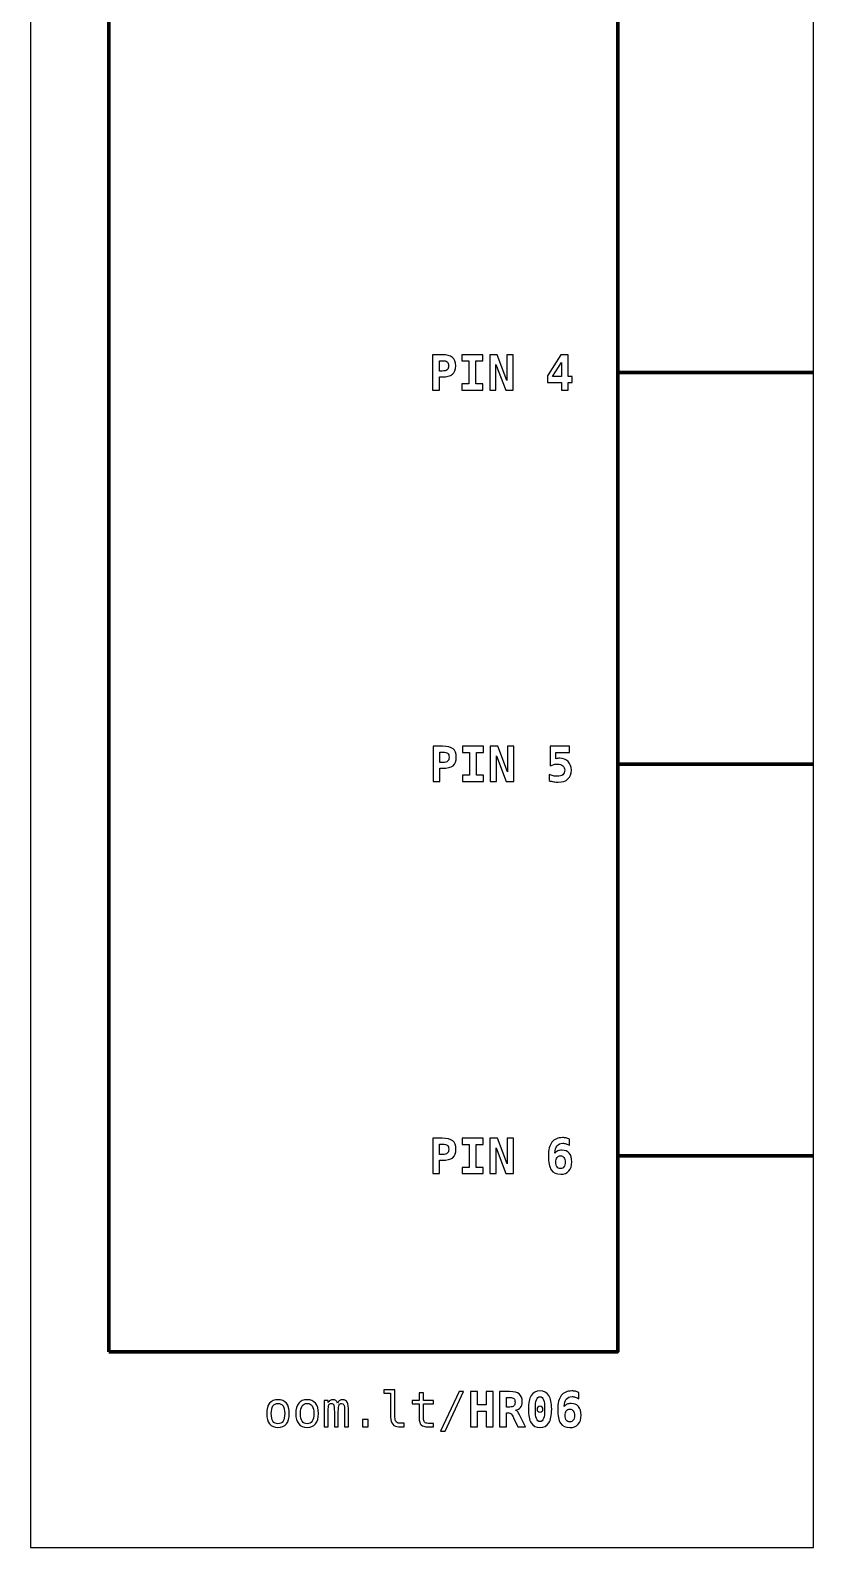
# Model space of a CAD drawing. Header units: centimetres. Extents: x -11.5 to -9.5, y -17.85 to -9.85.
# Drawn here: x -11.5 to -9.5, y -17.85 to -13.977 of the extents above; entities that cross this region are included whole.
import ezdxf

# ---------------------------------------------------------------- set-up
doc = ezdxf.new("R2010")
doc.units = ezdxf.units.CM
doc.header["$MEASUREMENT"] = 0
doc.layers.add('Layer 1', color=7, linetype='Continuous')

msp = doc.modelspace()

# ---------------------------------------------------------------- linework, layer by layer
at = {"layer": 'Layer 1', "color": 7}
msp.add_lwpolyline([(-11.5, -17.85), (-9.5, -17.85), (-9.5, -9.85), (-11.5, -9.85), (-11.5, -17.85)], close=True, dxfattribs=at)
at = {"layer": 'Layer 1', "color": 7, "lineweight": 100}
msp.add_lwpolyline([(-11.3, -17.35), (-10, -17.35), (-10, -11.35), (-11.3, -11.35), (-11.3, -17.35)], close=True, dxfattribs=at)
at = {"layer": 'Layer 1', "color": 250}
for points, knots in [([(-10.47329, -14.80498), (-10.47329, -14.80498), (-10.44886, -14.80498), (-10.44886, -14.80498), (-10.44886, -14.80498), (-10.43645, -14.80498), (-10.42752, -14.80718), (-10.42207, -14.81161), (-10.42207, -14.81161), (-10.41661, -14.81603), (-10.4139, -14.82321), (-10.4139, -14.83313), (-10.4139, -14.83313), (-10.4139, -14.84305), (-10.41661, -14.85023), (-10.42207, -14.85466), (-10.42207, -14.85466), (-10.42752, -14.85908), (-10.43645, -14.86128), (-10.44886, -14.86128), (-10.44886, -14.86128), (-10.44886, -14.86128), (-10.45551, -14.86128), (-10.45551, -14.86128), (-10.45551, -14.86128), (-10.45551, -14.86128), (-10.45551, -14.89499), (-10.45551, -14.89499), (-10.45551, -14.89499), (-10.45551, -14.89499), (-10.47329, -14.89499), (-10.47329, -14.89499), (-10.47329, -14.89499), (-10.47329, -14.89499), (-10.47329, -14.80498), (-10.47329, -14.80498)], [0, 0, 0, 0, 0.1111111, 0.1111111, 0.1111111, 0.1111111, 0.2222222, 0.2222222, 0.2222222, 0.2222222, 0.3333333, 0.3333333, 0.3333333, 0.3333333, 0.4444444, 0.4444444, 0.4444444, 0.4444444, 0.5555556, 0.5555556, 0.5555556, 0.5555556, 0.6666667, 0.6666667, 0.6666667, 0.6666667, 0.7777778, 0.7777778, 0.7777778, 0.7777778, 0.8888889, 0.8888889, 0.8888889, 0.8888889, 1, 1, 1, 1]), ([(-10.45551, -14.81994), (-10.45551, -14.81994), (-10.45551, -14.84632), (-10.45551, -14.84632), (-10.45551, -14.84632), (-10.45551, -14.84632), (-10.4482, -14.84632), (-10.4482, -14.84632), (-10.4482, -14.84632), (-10.44238, -14.84632), (-10.43828, -14.84533), (-10.43594, -14.84338), (-10.43594, -14.84338), (-10.43357, -14.8414), (-10.4324, -14.83799), (-10.4324, -14.83313), (-10.4324, -14.83313), (-10.4324, -14.82828), (-10.43357, -14.82486), (-10.43594, -14.82288), (-10.43594, -14.82288), (-10.43828, -14.82093), (-10.44238, -14.81994), (-10.4482, -14.81994), (-10.4482, -14.81994), (-10.4482, -14.81994), (-10.45551, -14.81994), (-10.45551, -14.81994)], [0, 0, 0, 0, 0.1428571, 0.1428571, 0.1428571, 0.1428571, 0.2857143, 0.2857143, 0.2857143, 0.2857143, 0.4285714, 0.4285714, 0.4285714, 0.4285714, 0.5714286, 0.5714286, 0.5714286, 0.5714286, 0.7142857, 0.7142857, 0.7142857, 0.7142857, 0.8571429, 0.8571429, 0.8571429, 0.8571429, 1, 1, 1, 1]), ([(-10.39836, -14.82066), (-10.39836, -14.82066), (-10.39836, -14.80498), (-10.39836, -14.80498), (-10.39836, -14.80498), (-10.39836, -14.80498), (-10.34477, -14.80498), (-10.34477, -14.80498), (-10.34477, -14.80498), (-10.34477, -14.80498), (-10.34477, -14.82066), (-10.34477, -14.82066), (-10.34477, -14.82066), (-10.34477, -14.82066), (-10.36268, -14.82066), (-10.36268, -14.82066), (-10.36268, -14.82066), (-10.36268, -14.82066), (-10.36268, -14.87931), (-10.36268, -14.87931), (-10.36268, -14.87931), (-10.36268, -14.87931), (-10.34477, -14.87931), (-10.34477, -14.87931), (-10.34477, -14.87931), (-10.34477, -14.87931), (-10.34477, -14.89499), (-10.34477, -14.89499), (-10.34477, -14.89499), (-10.34477, -14.89499), (-10.39836, -14.89499), (-10.39836, -14.89499), (-10.39836, -14.89499), (-10.39836, -14.89499), (-10.39836, -14.87931), (-10.39836, -14.87931), (-10.39836, -14.87931), (-10.39836, -14.87931), (-10.38046, -14.87931), (-10.38046, -14.87931), (-10.38046, -14.87931), (-10.38046, -14.87931), (-10.38046, -14.82066), (-10.38046, -14.82066), (-10.38046, -14.82066), (-10.38046, -14.82066), (-10.39836, -14.82066), (-10.39836, -14.82066)], [0, 0, 0, 0, 0.0833333, 0.0833333, 0.0833333, 0.0833333, 0.1666667, 0.1666667, 0.1666667, 0.1666667, 0.25, 0.25, 0.25, 0.25, 0.3333333, 0.3333333, 0.3333333, 0.3333333, 0.4166667, 0.4166667, 0.4166667, 0.4166667, 0.5, 0.5, 0.5, 0.5, 0.5833333, 0.5833333, 0.5833333, 0.5833333, 0.6666667, 0.6666667, 0.6666667, 0.6666667, 0.75, 0.75, 0.75, 0.75, 0.8333333, 0.8333333, 0.8333333, 0.8333333, 0.9166667, 0.9166667, 0.9166667, 0.9166667, 1, 1, 1, 1]), ([(-10.32722, -14.80498), (-10.32722, -14.80498), (-10.3081, -14.80498), (-10.3081, -14.80498), (-10.3081, -14.80498), (-10.3081, -14.80498), (-10.28304, -14.8704), (-10.28304, -14.8704), (-10.28304, -14.8704), (-10.28304, -14.8704), (-10.28304, -14.80498), (-10.28304, -14.80498), (-10.28304, -14.80498), (-10.28304, -14.80498), (-10.26736, -14.80498), (-10.26736, -14.80498), (-10.26736, -14.80498), (-10.26736, -14.80498), (-10.26736, -14.89499), (-10.26736, -14.89499), (-10.26736, -14.89499), (-10.26736, -14.89499), (-10.28635, -14.89499), (-10.28635, -14.89499), (-10.28635, -14.89499), (-10.28635, -14.89499), (-10.31154, -14.82957), (-10.31154, -14.82957), (-10.31154, -14.82957), (-10.31154, -14.82957), (-10.31154, -14.89499), (-10.31154, -14.89499), (-10.31154, -14.89499), (-10.31154, -14.89499), (-10.32722, -14.89499), (-10.32722, -14.89499), (-10.32722, -14.89499), (-10.32722, -14.89499), (-10.32722, -14.80498), (-10.32722, -14.80498)], [0, 0, 0, 0, 0.1, 0.1, 0.1, 0.1, 0.2, 0.2, 0.2, 0.2, 0.3, 0.3, 0.3, 0.3, 0.4, 0.4, 0.4, 0.4, 0.5, 0.5, 0.5, 0.5, 0.6, 0.6, 0.6, 0.6, 0.7, 0.7, 0.7, 0.7, 0.8, 0.8, 0.8, 0.8, 0.9, 0.9, 0.9, 0.9, 1, 1, 1, 1]), ([(-10.14545, -14.80498), (-10.14545, -14.80498), (-10.12682, -14.80498), (-10.12682, -14.80498), (-10.12682, -14.80498), (-10.12682, -14.80498), (-10.12682, -14.86032), (-10.12682, -14.86032), (-10.12682, -14.86032), (-10.12682, -14.86032), (-10.11695, -14.86032), (-10.11695, -14.86032), (-10.11695, -14.86032), (-10.11695, -14.86032), (-10.11695, -14.87556), (-10.11695, -14.87556), (-10.11695, -14.87556), (-10.11695, -14.87556), (-10.12682, -14.87556), (-10.12682, -14.87556), (-10.12682, -14.87556), (-10.12682, -14.87556), (-10.12682, -14.89499), (-10.12682, -14.89499), (-10.12682, -14.89499), (-10.12682, -14.89499), (-10.14388, -14.89499), (-10.14388, -14.89499), (-10.14388, -14.89499), (-10.14388, -14.89499), (-10.14388, -14.87556), (-10.14388, -14.87556), (-10.14388, -14.87556), (-10.14388, -14.87556), (-10.17959, -14.87556), (-10.17959, -14.87556), (-10.17959, -14.87556), (-10.17959, -14.87556), (-10.17959, -14.85832), (-10.17959, -14.85832), (-10.17959, -14.85832), (-10.17959, -14.85832), (-10.14545, -14.80498), (-10.14545, -14.80498)], [0, 0, 0, 0, 0.0909091, 0.0909091, 0.0909091, 0.0909091, 0.1818182, 0.1818182, 0.1818182, 0.1818182, 0.2727273, 0.2727273, 0.2727273, 0.2727273, 0.3636364, 0.3636364, 0.3636364, 0.3636364, 0.4545455, 0.4545455, 0.4545455, 0.4545455, 0.5454545, 0.5454545, 0.5454545, 0.5454545, 0.6363636, 0.6363636, 0.6363636, 0.6363636, 0.7272727, 0.7272727, 0.7272727, 0.7272727, 0.8181818, 0.8181818, 0.8181818, 0.8181818, 0.9090909, 0.9090909, 0.9090909, 0.9090909, 1, 1, 1, 1]), ([(-10.14388, -14.82476), (-10.14388, -14.82476), (-10.16662, -14.86032), (-10.16662, -14.86032), (-10.16662, -14.86032), (-10.16662, -14.86032), (-10.14388, -14.86032), (-10.14388, -14.86032), (-10.14388, -14.86032), (-10.14388, -14.86032), (-10.14388, -14.82476), (-10.14388, -14.82476)], [0, 0, 0, 0, 0.3333333, 0.3333333, 0.3333333, 0.3333333, 0.6666667, 0.6666667, 0.6666667, 0.6666667, 1, 1, 1, 1]), ([(-10.47187, -15.80412), (-10.47187, -15.80412), (-10.44744, -15.80412), (-10.44744, -15.80412), (-10.44744, -15.80412), (-10.43503, -15.80412), (-10.4261, -15.80632), (-10.42065, -15.81075), (-10.42065, -15.81075), (-10.41519, -15.81517), (-10.41248, -15.82235), (-10.41248, -15.83227), (-10.41248, -15.83227), (-10.41248, -15.84219), (-10.41519, -15.84937), (-10.42065, -15.8538), (-10.42065, -15.8538), (-10.4261, -15.85822), (-10.43503, -15.86042), (-10.44744, -15.86042), (-10.44744, -15.86042), (-10.44744, -15.86042), (-10.45409, -15.86042), (-10.45409, -15.86042), (-10.45409, -15.86042), (-10.45409, -15.86042), (-10.45409, -15.89413), (-10.45409, -15.89413), (-10.45409, -15.89413), (-10.45409, -15.89413), (-10.47187, -15.89413), (-10.47187, -15.89413), (-10.47187, -15.89413), (-10.47187, -15.89413), (-10.47187, -15.80412), (-10.47187, -15.80412)], [0, 0, 0, 0, 0.1111111, 0.1111111, 0.1111111, 0.1111111, 0.2222222, 0.2222222, 0.2222222, 0.2222222, 0.3333333, 0.3333333, 0.3333333, 0.3333333, 0.4444444, 0.4444444, 0.4444444, 0.4444444, 0.5555556, 0.5555556, 0.5555556, 0.5555556, 0.6666667, 0.6666667, 0.6666667, 0.6666667, 0.7777778, 0.7777778, 0.7777778, 0.7777778, 0.8888889, 0.8888889, 0.8888889, 0.8888889, 1, 1, 1, 1]), ([(-10.45409, -15.81908), (-10.45409, -15.81908), (-10.45409, -15.84546), (-10.45409, -15.84546), (-10.45409, -15.84546), (-10.45409, -15.84546), (-10.44678, -15.84546), (-10.44678, -15.84546), (-10.44678, -15.84546), (-10.44096, -15.84546), (-10.43686, -15.84447), (-10.43452, -15.84252), (-10.43452, -15.84252), (-10.43215, -15.84054), (-10.43098, -15.83713), (-10.43098, -15.83227), (-10.43098, -15.83227), (-10.43098, -15.82742), (-10.43215, -15.824), (-10.43452, -15.82202), (-10.43452, -15.82202), (-10.43686, -15.82007), (-10.44096, -15.81908), (-10.44678, -15.81908), (-10.44678, -15.81908), (-10.44678, -15.81908), (-10.45409, -15.81908), (-10.45409, -15.81908)], [0, 0, 0, 0, 0.1428571, 0.1428571, 0.1428571, 0.1428571, 0.2857143, 0.2857143, 0.2857143, 0.2857143, 0.4285714, 0.4285714, 0.4285714, 0.4285714, 0.5714286, 0.5714286, 0.5714286, 0.5714286, 0.7142857, 0.7142857, 0.7142857, 0.7142857, 0.8571429, 0.8571429, 0.8571429, 0.8571429, 1, 1, 1, 1]), ([(-10.39694, -15.8198), (-10.39694, -15.8198), (-10.39694, -15.80412), (-10.39694, -15.80412), (-10.39694, -15.80412), (-10.39694, -15.80412), (-10.34335, -15.80412), (-10.34335, -15.80412), (-10.34335, -15.80412), (-10.34335, -15.80412), (-10.34335, -15.8198), (-10.34335, -15.8198), (-10.34335, -15.8198), (-10.34335, -15.8198), (-10.36126, -15.8198), (-10.36126, -15.8198), (-10.36126, -15.8198), (-10.36126, -15.8198), (-10.36126, -15.87845), (-10.36126, -15.87845), (-10.36126, -15.87845), (-10.36126, -15.87845), (-10.34335, -15.87845), (-10.34335, -15.87845), (-10.34335, -15.87845), (-10.34335, -15.87845), (-10.34335, -15.89413), (-10.34335, -15.89413), (-10.34335, -15.89413), (-10.34335, -15.89413), (-10.39694, -15.89413), (-10.39694, -15.89413), (-10.39694, -15.89413), (-10.39694, -15.89413), (-10.39694, -15.87845), (-10.39694, -15.87845), (-10.39694, -15.87845), (-10.39694, -15.87845), (-10.37904, -15.87845), (-10.37904, -15.87845), (-10.37904, -15.87845), (-10.37904, -15.87845), (-10.37904, -15.8198), (-10.37904, -15.8198), (-10.37904, -15.8198), (-10.37904, -15.8198), (-10.39694, -15.8198), (-10.39694, -15.8198)], [0, 0, 0, 0, 0.0833333, 0.0833333, 0.0833333, 0.0833333, 0.1666667, 0.1666667, 0.1666667, 0.1666667, 0.25, 0.25, 0.25, 0.25, 0.3333333, 0.3333333, 0.3333333, 0.3333333, 0.4166667, 0.4166667, 0.4166667, 0.4166667, 0.5, 0.5, 0.5, 0.5, 0.5833333, 0.5833333, 0.5833333, 0.5833333, 0.6666667, 0.6666667, 0.6666667, 0.6666667, 0.75, 0.75, 0.75, 0.75, 0.8333333, 0.8333333, 0.8333333, 0.8333333, 0.9166667, 0.9166667, 0.9166667, 0.9166667, 1, 1, 1, 1]), ([(-10.3258, -15.80412), (-10.3258, -15.80412), (-10.30668, -15.80412), (-10.30668, -15.80412), (-10.30668, -15.80412), (-10.30668, -15.80412), (-10.28162, -15.86954), (-10.28162, -15.86954), (-10.28162, -15.86954), (-10.28162, -15.86954), (-10.28162, -15.80412), (-10.28162, -15.80412), (-10.28162, -15.80412), (-10.28162, -15.80412), (-10.26594, -15.80412), (-10.26594, -15.80412), (-10.26594, -15.80412), (-10.26594, -15.80412), (-10.26594, -15.89413), (-10.26594, -15.89413), (-10.26594, -15.89413), (-10.26594, -15.89413), (-10.28493, -15.89413), (-10.28493, -15.89413), (-10.28493, -15.89413), (-10.28493, -15.89413), (-10.31012, -15.82871), (-10.31012, -15.82871), (-10.31012, -15.82871), (-10.31012, -15.82871), (-10.31012, -15.89413), (-10.31012, -15.89413), (-10.31012, -15.89413), (-10.31012, -15.89413), (-10.3258, -15.89413), (-10.3258, -15.89413), (-10.3258, -15.89413), (-10.3258, -15.89413), (-10.3258, -15.80412), (-10.3258, -15.80412)], [0, 0, 0, 0, 0.1, 0.1, 0.1, 0.1, 0.2, 0.2, 0.2, 0.2, 0.3, 0.3, 0.3, 0.3, 0.4, 0.4, 0.4, 0.4, 0.5, 0.5, 0.5, 0.5, 0.6, 0.6, 0.6, 0.6, 0.7, 0.7, 0.7, 0.7, 0.8, 0.8, 0.8, 0.8, 0.9, 0.9, 0.9, 0.9, 1, 1, 1, 1]), ([(-10.17269, -15.80412), (-10.17269, -15.80412), (-10.1238, -15.80412), (-10.1238, -15.80412), (-10.1238, -15.80412), (-10.1238, -15.80412), (-10.1238, -15.8198), (-10.1238, -15.8198), (-10.1238, -15.8198), (-10.1238, -15.8198), (-10.15829, -15.8198), (-10.15829, -15.8198), (-10.15829, -15.8198), (-10.15829, -15.8198), (-10.15829, -15.83649), (-10.15829, -15.83649), (-10.15829, -15.83649), (-10.15685, -15.83593), (-10.15528, -15.83552), (-10.15364, -15.83526), (-10.15364, -15.83526), (-10.15199, -15.83499), (-10.15024, -15.83486), (-10.14839, -15.83486), (-10.14839, -15.83486), (-10.13948, -15.83486), (-10.13224, -15.83768), (-10.12668, -15.8433), (-10.12668, -15.8433), (-10.12114, -15.84894), (-10.11837, -15.85625), (-10.11837, -15.86526), (-10.11837, -15.86526), (-10.11837, -15.8747), (-10.12137, -15.88215), (-10.12738, -15.88765), (-10.12738, -15.88765), (-10.13339, -15.89314), (-10.14158, -15.89588), (-10.15195, -15.89588), (-10.15195, -15.89588), (-10.1558, -15.89588), (-10.15971, -15.89555), (-10.16364, -15.89491), (-10.16364, -15.89491), (-10.16757, -15.89427), (-10.1716, -15.89331), (-10.1757, -15.89201), (-10.1757, -15.89201), (-10.1757, -15.89201), (-10.1757, -15.87598), (-10.1757, -15.87598), (-10.1757, -15.87598), (-10.17236, -15.87763), (-10.16893, -15.87886), (-10.16543, -15.87968), (-10.16543, -15.87968), (-10.16191, -15.88051), (-10.15837, -15.88092), (-10.15483, -15.88092), (-10.15483, -15.88092), (-10.14858, -15.88092), (-10.1438, -15.87958), (-10.14055, -15.87691), (-10.14055, -15.87691), (-10.1373, -15.87423), (-10.13567, -15.87036), (-10.13567, -15.86526), (-10.13567, -15.86526), (-10.13567, -15.86055), (-10.1373, -15.85678), (-10.14053, -15.85394), (-10.14053, -15.85394), (-10.14376, -15.85112), (-10.14808, -15.8497), (-10.15345, -15.8497), (-10.15345, -15.8497), (-10.15664, -15.8497), (-10.15981, -15.85009), (-10.16302, -15.85087), (-10.16302, -15.85087), (-10.16621, -15.85166), (-10.16944, -15.85285), (-10.17269, -15.85441), (-10.17269, -15.85441), (-10.17269, -15.85441), (-10.17269, -15.80412), (-10.17269, -15.80412)], [0, 0, 0, 0, 0.0454545, 0.0454545, 0.0454545, 0.0454545, 0.0909091, 0.0909091, 0.0909091, 0.0909091, 0.1363636, 0.1363636, 0.1363636, 0.1363636, 0.1818182, 0.1818182, 0.1818182, 0.1818182, 0.2272727, 0.2272727, 0.2272727, 0.2272727, 0.2727273, 0.2727273, 0.2727273, 0.2727273, 0.3181818, 0.3181818, 0.3181818, 0.3181818, 0.3636364, 0.3636364, 0.3636364, 0.3636364, 0.4090909, 0.4090909, 0.4090909, 0.4090909, 0.4545455, 0.4545455, 0.4545455, 0.4545455, 0.5, 0.5, 0.5, 0.5, 0.5454545, 0.5454545, 0.5454545, 0.5454545, 0.5909091, 0.5909091, 0.5909091, 0.5909091, 0.6363636, 0.6363636, 0.6363636, 0.6363636, 0.6818182, 0.6818182, 0.6818182, 0.6818182, 0.7272727, 0.7272727, 0.7272727, 0.7272727, 0.7727273, 0.7727273, 0.7727273, 0.7727273, 0.8181818, 0.8181818, 0.8181818, 0.8181818, 0.8636364, 0.8636364, 0.8636364, 0.8636364, 0.9090909, 0.9090909, 0.9090909, 0.9090909, 0.9545455, 0.9545455, 0.9545455, 0.9545455, 1, 1, 1, 1]), ([(-10.47271, -16.80481), (-10.47271, -16.80481), (-10.44828, -16.80481), (-10.44828, -16.80481), (-10.44828, -16.80481), (-10.43587, -16.80481), (-10.42694, -16.80701), (-10.42149, -16.81144), (-10.42149, -16.81144), (-10.41603, -16.81586), (-10.41332, -16.82304), (-10.41332, -16.83296), (-10.41332, -16.83296), (-10.41332, -16.84288), (-10.41603, -16.85006), (-10.42149, -16.85449), (-10.42149, -16.85449), (-10.42694, -16.85891), (-10.43587, -16.86111), (-10.44828, -16.86111), (-10.44828, -16.86111), (-10.44828, -16.86111), (-10.45493, -16.86111), (-10.45493, -16.86111), (-10.45493, -16.86111), (-10.45493, -16.86111), (-10.45493, -16.89482), (-10.45493, -16.89482), (-10.45493, -16.89482), (-10.45493, -16.89482), (-10.47271, -16.89482), (-10.47271, -16.89482), (-10.47271, -16.89482), (-10.47271, -16.89482), (-10.47271, -16.80481), (-10.47271, -16.80481)], [0, 0, 0, 0, 0.1111111, 0.1111111, 0.1111111, 0.1111111, 0.2222222, 0.2222222, 0.2222222, 0.2222222, 0.3333333, 0.3333333, 0.3333333, 0.3333333, 0.4444444, 0.4444444, 0.4444444, 0.4444444, 0.5555556, 0.5555556, 0.5555556, 0.5555556, 0.6666667, 0.6666667, 0.6666667, 0.6666667, 0.7777778, 0.7777778, 0.7777778, 0.7777778, 0.8888889, 0.8888889, 0.8888889, 0.8888889, 1, 1, 1, 1]), ([(-10.39778, -16.82049), (-10.39778, -16.82049), (-10.39778, -16.80481), (-10.39778, -16.80481), (-10.39778, -16.80481), (-10.39778, -16.80481), (-10.34419, -16.80481), (-10.34419, -16.80481), (-10.34419, -16.80481), (-10.34419, -16.80481), (-10.34419, -16.82049), (-10.34419, -16.82049), (-10.34419, -16.82049), (-10.34419, -16.82049), (-10.3621, -16.82049), (-10.3621, -16.82049), (-10.3621, -16.82049), (-10.3621, -16.82049), (-10.3621, -16.87914), (-10.3621, -16.87914), (-10.3621, -16.87914), (-10.3621, -16.87914), (-10.34419, -16.87914), (-10.34419, -16.87914), (-10.34419, -16.87914), (-10.34419, -16.87914), (-10.34419, -16.89482), (-10.34419, -16.89482), (-10.34419, -16.89482), (-10.34419, -16.89482), (-10.39778, -16.89482), (-10.39778, -16.89482), (-10.39778, -16.89482), (-10.39778, -16.89482), (-10.39778, -16.87914), (-10.39778, -16.87914), (-10.39778, -16.87914), (-10.39778, -16.87914), (-10.37988, -16.87914), (-10.37988, -16.87914), (-10.37988, -16.87914), (-10.37988, -16.87914), (-10.37988, -16.82049), (-10.37988, -16.82049), (-10.37988, -16.82049), (-10.37988, -16.82049), (-10.39778, -16.82049), (-10.39778, -16.82049)], [0, 0, 0, 0, 0.0833333, 0.0833333, 0.0833333, 0.0833333, 0.1666667, 0.1666667, 0.1666667, 0.1666667, 0.25, 0.25, 0.25, 0.25, 0.3333333, 0.3333333, 0.3333333, 0.3333333, 0.4166667, 0.4166667, 0.4166667, 0.4166667, 0.5, 0.5, 0.5, 0.5, 0.5833333, 0.5833333, 0.5833333, 0.5833333, 0.6666667, 0.6666667, 0.6666667, 0.6666667, 0.75, 0.75, 0.75, 0.75, 0.8333333, 0.8333333, 0.8333333, 0.8333333, 0.9166667, 0.9166667, 0.9166667, 0.9166667, 1, 1, 1, 1]), ([(-10.32664, -16.80481), (-10.32664, -16.80481), (-10.30752, -16.80481), (-10.30752, -16.80481), (-10.30752, -16.80481), (-10.30752, -16.80481), (-10.28246, -16.87023), (-10.28246, -16.87023), (-10.28246, -16.87023), (-10.28246, -16.87023), (-10.28246, -16.80481), (-10.28246, -16.80481), (-10.28246, -16.80481), (-10.28246, -16.80481), (-10.26678, -16.80481), (-10.26678, -16.80481), (-10.26678, -16.80481), (-10.26678, -16.80481), (-10.26678, -16.89482), (-10.26678, -16.89482), (-10.26678, -16.89482), (-10.26678, -16.89482), (-10.28577, -16.89482), (-10.28577, -16.89482), (-10.28577, -16.89482), (-10.28577, -16.89482), (-10.31096, -16.8294), (-10.31096, -16.8294), (-10.31096, -16.8294), (-10.31096, -16.8294), (-10.31096, -16.89482), (-10.31096, -16.89482), (-10.31096, -16.89482), (-10.31096, -16.89482), (-10.32664, -16.89482), (-10.32664, -16.89482), (-10.32664, -16.89482), (-10.32664, -16.89482), (-10.32664, -16.80481), (-10.32664, -16.80481)], [0, 0, 0, 0, 0.1, 0.1, 0.1, 0.1, 0.2, 0.2, 0.2, 0.2, 0.3, 0.3, 0.3, 0.3, 0.4, 0.4, 0.4, 0.4, 0.5, 0.5, 0.5, 0.5, 0.6, 0.6, 0.6, 0.6, 0.7, 0.7, 0.7, 0.7, 0.8, 0.8, 0.8, 0.8, 0.9, 0.9, 0.9, 0.9, 1, 1, 1, 1]), ([(-10.12308, -16.80693), (-10.12308, -16.80693), (-10.12308, -16.82308), (-10.12308, -16.82308), (-10.12308, -16.82308), (-10.12624, -16.82127), (-10.12929, -16.81991), (-10.13221, -16.81901), (-10.13221, -16.81901), (-10.13511, -16.8181), (-10.13791, -16.81765), (-10.14061, -16.81765), (-10.14061, -16.81765), (-10.14703, -16.81765), (-10.15193, -16.81981), (-10.15528, -16.82413), (-10.15528, -16.82413), (-10.15863, -16.82845), (-10.16038, -16.83483), (-10.16055, -16.84327), (-10.16055, -16.84327), (-10.15866, -16.84066), (-10.15625, -16.8387), (-10.15333, -16.83739), (-10.15333, -16.83739), (-10.15038, -16.83609), (-10.14693, -16.83543), (-10.14295, -16.83543), (-10.14295, -16.83543), (-10.13483, -16.83543), (-10.12857, -16.838), (-10.12415, -16.84313), (-10.12415, -16.84313), (-10.11972, -16.84825), (-10.11752, -16.85552), (-10.11752, -16.86492), (-10.11752, -16.86492), (-10.11752, -16.875), (-10.12001, -16.88282), (-10.12497, -16.88838), (-10.12497, -16.88838), (-10.12993, -16.89391), (-10.1369, -16.89669), (-10.14592, -16.89669), (-10.14592, -16.89669), (-10.15689, -16.89669), (-10.16485, -16.89301), (-10.16981, -16.88566), (-10.16981, -16.88566), (-10.17477, -16.8783), (-10.17726, -16.86642), (-10.17726, -16.85002), (-10.17726, -16.85002), (-10.17726, -16.83444), (-10.17423, -16.82275), (-10.16816, -16.81498), (-10.16816, -16.81498), (-10.16209, -16.8072), (-10.153, -16.80331), (-10.14085, -16.80331), (-10.14085, -16.80331), (-10.13804, -16.80331), (-10.13513, -16.80362), (-10.13215, -16.80421), (-10.13215, -16.80421), (-10.12915, -16.80481), (-10.12612, -16.80572), (-10.12308, -16.80693)], [0, 0, 0, 0, 0.0588235, 0.0588235, 0.0588235, 0.0588235, 0.1176471, 0.1176471, 0.1176471, 0.1176471, 0.1764706, 0.1764706, 0.1764706, 0.1764706, 0.2352941, 0.2352941, 0.2352941, 0.2352941, 0.2941176, 0.2941176, 0.2941176, 0.2941176, 0.3529412, 0.3529412, 0.3529412, 0.3529412, 0.4117647, 0.4117647, 0.4117647, 0.4117647, 0.4705882, 0.4705882, 0.4705882, 0.4705882, 0.5294118, 0.5294118, 0.5294118, 0.5294118, 0.5882353, 0.5882353, 0.5882353, 0.5882353, 0.6470588, 0.6470588, 0.6470588, 0.6470588, 0.7058824, 0.7058824, 0.7058824, 0.7058824, 0.7647059, 0.7647059, 0.7647059, 0.7647059, 0.8235294, 0.8235294, 0.8235294, 0.8235294, 0.8823529, 0.8823529, 0.8823529, 0.8823529, 0.9411765, 0.9411765, 0.9411765, 0.9411765, 1, 1, 1, 1]), ([(-10.45493, -16.81977), (-10.45493, -16.81977), (-10.45493, -16.84615), (-10.45493, -16.84615), (-10.45493, -16.84615), (-10.45493, -16.84615), (-10.44762, -16.84615), (-10.44762, -16.84615), (-10.44762, -16.84615), (-10.4418, -16.84615), (-10.4377, -16.84516), (-10.43536, -16.84321), (-10.43536, -16.84321), (-10.43299, -16.84123), (-10.43182, -16.83782), (-10.43182, -16.83296), (-10.43182, -16.83296), (-10.43182, -16.82811), (-10.43299, -16.82469), (-10.43536, -16.82271), (-10.43536, -16.82271), (-10.4377, -16.82076), (-10.4418, -16.81977), (-10.44762, -16.81977), (-10.44762, -16.81977), (-10.44762, -16.81977), (-10.45493, -16.81977), (-10.45493, -16.81977)], [0, 0, 0, 0, 0.1428571, 0.1428571, 0.1428571, 0.1428571, 0.2857143, 0.2857143, 0.2857143, 0.2857143, 0.4285714, 0.4285714, 0.4285714, 0.4285714, 0.5714286, 0.5714286, 0.5714286, 0.5714286, 0.7142857, 0.7142857, 0.7142857, 0.7142857, 0.8571429, 0.8571429, 0.8571429, 0.8571429, 1, 1, 1, 1]), ([(-10.14639, -16.84971), (-10.15024, -16.84971), (-10.15318, -16.85111), (-10.15522, -16.85391), (-10.15522, -16.85391), (-10.15726, -16.85671), (-10.15826, -16.86074), (-10.15826, -16.86605), (-10.15826, -16.86605), (-10.15826, -16.87132), (-10.15726, -16.87535), (-10.15522, -16.87815), (-10.15522, -16.87815), (-10.15318, -16.88095), (-10.15024, -16.88235), (-10.14639, -16.88235), (-10.14639, -16.88235), (-10.14252, -16.88235), (-10.13956, -16.88095), (-10.1375, -16.87815), (-10.1375, -16.87815), (-10.13542, -16.87535), (-10.13439, -16.87132), (-10.13439, -16.86605), (-10.13439, -16.86605), (-10.13439, -16.86078), (-10.13542, -16.85675), (-10.1375, -16.85393), (-10.1375, -16.85393), (-10.13956, -16.85111), (-10.14252, -16.84971), (-10.14639, -16.84971)], [0, 0, 0, 0, 0.125, 0.125, 0.125, 0.125, 0.25, 0.25, 0.25, 0.25, 0.375, 0.375, 0.375, 0.375, 0.5, 0.5, 0.5, 0.5, 0.625, 0.625, 0.625, 0.625, 0.75, 0.75, 0.75, 0.75, 0.875, 0.875, 0.875, 0.875, 1, 1, 1, 1]), ([(-10.56897, -17.51704), (-10.56897, -17.52202), (-10.56806, -17.52577), (-10.56623, -17.5283), (-10.56623, -17.5283), (-10.5644, -17.53083), (-10.5617, -17.53211), (-10.55812, -17.53211), (-10.55812, -17.53211), (-10.55812, -17.53211), (-10.54516, -17.53211), (-10.54516, -17.53211), (-10.54516, -17.53211), (-10.54516, -17.53211), (-10.54516, -17.54151), (-10.54516, -17.54151), (-10.54516, -17.54151), (-10.54516, -17.54151), (-10.55919, -17.54151), (-10.55919, -17.54151), (-10.55919, -17.54151), (-10.56584, -17.54151), (-10.57096, -17.53937), (-10.57461, -17.53511), (-10.57461, -17.53511), (-10.57825, -17.53085), (-10.58006, -17.52482), (-10.58006, -17.51704), (-10.58006, -17.51704), (-10.58006, -17.51704), (-10.58006, -17.45572), (-10.58006, -17.45572), (-10.58006, -17.45572), (-10.58006, -17.45572), (-10.59784, -17.45572), (-10.59784, -17.45572), (-10.59784, -17.45572), (-10.59784, -17.45572), (-10.59784, -17.44703), (-10.59784, -17.44703), (-10.59784, -17.44703), (-10.59784, -17.44703), (-10.56897, -17.44703), (-10.56897, -17.44703), (-10.56897, -17.44703), (-10.56897, -17.44703), (-10.56897, -17.51704), (-10.56897, -17.51704)], [0, 0, 0, 0, 0.0833333, 0.0833333, 0.0833333, 0.0833333, 0.1666667, 0.1666667, 0.1666667, 0.1666667, 0.25, 0.25, 0.25, 0.25, 0.3333333, 0.3333333, 0.3333333, 0.3333333, 0.4166667, 0.4166667, 0.4166667, 0.4166667, 0.5, 0.5, 0.5, 0.5, 0.5833333, 0.5833333, 0.5833333, 0.5833333, 0.6666667, 0.6666667, 0.6666667, 0.6666667, 0.75, 0.75, 0.75, 0.75, 0.8333333, 0.8333333, 0.8333333, 0.8333333, 0.9166667, 0.9166667, 0.9166667, 0.9166667, 1, 1, 1, 1]), ([(-10.49614, -17.45481), (-10.49614, -17.45481), (-10.49614, -17.47399), (-10.49614, -17.47399), (-10.49614, -17.47399), (-10.49614, -17.47399), (-10.47093, -17.47399), (-10.47093, -17.47399), (-10.47093, -17.47399), (-10.47093, -17.47399), (-10.47093, -17.48261), (-10.47093, -17.48261), (-10.47093, -17.48261), (-10.47093, -17.48261), (-10.49614, -17.48261), (-10.49614, -17.48261), (-10.49614, -17.48261), (-10.49614, -17.48261), (-10.49614, -17.51926), (-10.49614, -17.51926), (-10.49614, -17.51926), (-10.49614, -17.52424), (-10.49519, -17.52772), (-10.4933, -17.52968), (-10.4933, -17.52968), (-10.49141, -17.53165), (-10.48811, -17.53264), (-10.48342, -17.53264), (-10.48342, -17.53264), (-10.48342, -17.53264), (-10.47093, -17.53264), (-10.47093, -17.53264), (-10.47093, -17.53264), (-10.47093, -17.53264), (-10.47093, -17.54151), (-10.47093, -17.54151), (-10.47093, -17.54151), (-10.47093, -17.54151), (-10.48449, -17.54151), (-10.48449, -17.54151), (-10.48449, -17.54151), (-10.49283, -17.54151), (-10.49869, -17.53984), (-10.50211, -17.53651), (-10.50211, -17.53651), (-10.50552, -17.53318), (-10.50723, -17.52741), (-10.50723, -17.51926), (-10.50723, -17.51926), (-10.50723, -17.51926), (-10.50723, -17.48261), (-10.50723, -17.48261), (-10.50723, -17.48261), (-10.50723, -17.48261), (-10.52526, -17.48261), (-10.52526, -17.48261), (-10.52526, -17.48261), (-10.52526, -17.48261), (-10.52526, -17.47399), (-10.52526, -17.47399), (-10.52526, -17.47399), (-10.52526, -17.47399), (-10.50723, -17.47399), (-10.50723, -17.47399), (-10.50723, -17.47399), (-10.50723, -17.47399), (-10.50723, -17.45481), (-10.50723, -17.45481), (-10.50723, -17.45481), (-10.50723, -17.45481), (-10.49614, -17.45481), (-10.49614, -17.45481)], [0, 0, 0, 0, 0.0555556, 0.0555556, 0.0555556, 0.0555556, 0.1111111, 0.1111111, 0.1111111, 0.1111111, 0.1666667, 0.1666667, 0.1666667, 0.1666667, 0.2222222, 0.2222222, 0.2222222, 0.2222222, 0.2777778, 0.2777778, 0.2777778, 0.2777778, 0.3333333, 0.3333333, 0.3333333, 0.3333333, 0.3888889, 0.3888889, 0.3888889, 0.3888889, 0.4444444, 0.4444444, 0.4444444, 0.4444444, 0.5, 0.5, 0.5, 0.5, 0.5555556, 0.5555556, 0.5555556, 0.5555556, 0.6111111, 0.6111111, 0.6111111, 0.6111111, 0.6666667, 0.6666667, 0.6666667, 0.6666667, 0.7222222, 0.7222222, 0.7222222, 0.7222222, 0.7777778, 0.7777778, 0.7777778, 0.7777778, 0.8333333, 0.8333333, 0.8333333, 0.8333333, 0.8888889, 0.8888889, 0.8888889, 0.8888889, 0.9444444, 0.9444444, 0.9444444, 0.9444444, 1, 1, 1, 1]), ([(-10.40522, -17.4515), (-10.40522, -17.4515), (-10.39376, -17.4515), (-10.39376, -17.4515), (-10.39376, -17.4515), (-10.39376, -17.4515), (-10.44115, -17.55297), (-10.44115, -17.55297), (-10.44115, -17.55297), (-10.44115, -17.55297), (-10.45268, -17.55297), (-10.45268, -17.55297), (-10.45268, -17.55297), (-10.45268, -17.55297), (-10.40522, -17.4515), (-10.40522, -17.4515)], [0, 0, 0, 0, 0.25, 0.25, 0.25, 0.25, 0.5, 0.5, 0.5, 0.5, 0.75, 0.75, 0.75, 0.75, 1, 1, 1, 1]), ([(-10.37625, -17.4515), (-10.37625, -17.4515), (-10.35847, -17.4515), (-10.35847, -17.4515), (-10.35847, -17.4515), (-10.35847, -17.4515), (-10.35847, -17.4858), (-10.35847, -17.4858), (-10.35847, -17.4858), (-10.35847, -17.4858), (-10.3362, -17.4858), (-10.3362, -17.4858), (-10.3362, -17.4858), (-10.3362, -17.4858), (-10.3362, -17.4515), (-10.3362, -17.4515), (-10.3362, -17.4515), (-10.3362, -17.4515), (-10.31842, -17.4515), (-10.31842, -17.4515), (-10.31842, -17.4515), (-10.31842, -17.4515), (-10.31842, -17.54151), (-10.31842, -17.54151), (-10.31842, -17.54151), (-10.31842, -17.54151), (-10.3362, -17.54151), (-10.3362, -17.54151), (-10.3362, -17.54151), (-10.3362, -17.54151), (-10.3362, -17.50149), (-10.3362, -17.50149), (-10.3362, -17.50149), (-10.3362, -17.50149), (-10.35847, -17.50149), (-10.35847, -17.50149), (-10.35847, -17.50149), (-10.35847, -17.50149), (-10.35847, -17.54151), (-10.35847, -17.54151), (-10.35847, -17.54151), (-10.35847, -17.54151), (-10.37625, -17.54151), (-10.37625, -17.54151), (-10.37625, -17.54151), (-10.37625, -17.54151), (-10.37625, -17.4515), (-10.37625, -17.4515)], [0, 0, 0, 0, 0.0833333, 0.0833333, 0.0833333, 0.0833333, 0.1666667, 0.1666667, 0.1666667, 0.1666667, 0.25, 0.25, 0.25, 0.25, 0.3333333, 0.3333333, 0.3333333, 0.3333333, 0.4166667, 0.4166667, 0.4166667, 0.4166667, 0.5, 0.5, 0.5, 0.5, 0.5833333, 0.5833333, 0.5833333, 0.5833333, 0.6666667, 0.6666667, 0.6666667, 0.6666667, 0.75, 0.75, 0.75, 0.75, 0.8333333, 0.8333333, 0.8333333, 0.8333333, 0.9166667, 0.9166667, 0.9166667, 0.9166667, 1, 1, 1, 1]), ([(-10.26152, -17.49902), (-10.25975, -17.49937), (-10.25821, -17.50021), (-10.25691, -17.50153), (-10.25691, -17.50153), (-10.2556, -17.50282), (-10.25401, -17.50537), (-10.25212, -17.50914), (-10.25212, -17.50914), (-10.25212, -17.50914), (-10.23582, -17.54151), (-10.23582, -17.54151), (-10.23582, -17.54151), (-10.23582, -17.54151), (-10.25537, -17.54151), (-10.25537, -17.54151), (-10.25537, -17.54151), (-10.25537, -17.54151), (-10.26621, -17.51879), (-10.26621, -17.51879), (-10.26621, -17.51879), (-10.26654, -17.51815), (-10.26698, -17.51727), (-10.26749, -17.51614), (-10.26749, -17.51614), (-10.27066, -17.50935), (-10.2744, -17.50595), (-10.27871, -17.50595), (-10.27871, -17.50595), (-10.27871, -17.50595), (-10.28436, -17.50595), (-10.28436, -17.50595), (-10.28436, -17.50595), (-10.28436, -17.50595), (-10.28436, -17.54151), (-10.28436, -17.54151), (-10.28436, -17.54151), (-10.28436, -17.54151), (-10.30214, -17.54151), (-10.30214, -17.54151), (-10.30214, -17.54151), (-10.30214, -17.54151), (-10.30214, -17.4515), (-10.30214, -17.4515), (-10.30214, -17.4515), (-10.30214, -17.4515), (-10.27646, -17.4515), (-10.27646, -17.4515), (-10.27646, -17.4515), (-10.2649, -17.4515), (-10.25658, -17.45356), (-10.25154, -17.45765), (-10.25154, -17.45765), (-10.2465, -17.46175), (-10.24397, -17.46842), (-10.24397, -17.47768), (-10.24397, -17.47768), (-10.24397, -17.48385), (-10.24547, -17.48879), (-10.2485, -17.49245), (-10.2485, -17.49245), (-10.2515, -17.49609), (-10.25584, -17.4983), (-10.26152, -17.49902)], [0, 0, 0, 0, 0.0625, 0.0625, 0.0625, 0.0625, 0.125, 0.125, 0.125, 0.125, 0.1875, 0.1875, 0.1875, 0.1875, 0.25, 0.25, 0.25, 0.25, 0.3125, 0.3125, 0.3125, 0.3125, 0.375, 0.375, 0.375, 0.375, 0.4375, 0.4375, 0.4375, 0.4375, 0.5, 0.5, 0.5, 0.5, 0.5625, 0.5625, 0.5625, 0.5625, 0.625, 0.625, 0.625, 0.625, 0.6875, 0.6875, 0.6875, 0.6875, 0.75, 0.75, 0.75, 0.75, 0.8125, 0.8125, 0.8125, 0.8125, 0.875, 0.875, 0.875, 0.875, 0.9375, 0.9375, 0.9375, 0.9375, 1, 1, 1, 1]), ([(-10.28436, -17.46646), (-10.28436, -17.46646), (-10.28436, -17.49099), (-10.28436, -17.49099), (-10.28436, -17.49099), (-10.28436, -17.49099), (-10.27599, -17.49099), (-10.27599, -17.49099), (-10.27599, -17.49099), (-10.27113, -17.49099), (-10.26763, -17.49004), (-10.26554, -17.48813), (-10.26554, -17.48813), (-10.26342, -17.48622), (-10.26237, -17.48307), (-10.26237, -17.4787), (-10.26237, -17.4787), (-10.26237, -17.47432), (-10.26342, -17.47117), (-10.26549, -17.4693), (-10.26549, -17.4693), (-10.26759, -17.46741), (-10.27109, -17.46646), (-10.27599, -17.46646), (-10.27599, -17.46646), (-10.27599, -17.46646), (-10.28436, -17.46646), (-10.28436, -17.46646)], [0, 0, 0, 0, 0.1428571, 0.1428571, 0.1428571, 0.1428571, 0.2857143, 0.2857143, 0.2857143, 0.2857143, 0.4285714, 0.4285714, 0.4285714, 0.4285714, 0.5714286, 0.5714286, 0.5714286, 0.5714286, 0.7142857, 0.7142857, 0.7142857, 0.7142857, 0.8571429, 0.8571429, 0.8571429, 0.8571429, 1, 1, 1, 1]), ([(-10.22843, -17.49659), (-10.22843, -17.48101), (-10.22596, -17.46932), (-10.22102, -17.46154), (-10.22102, -17.46154), (-10.21606, -17.45376), (-10.20864, -17.44987), (-10.1987, -17.44987), (-10.1987, -17.44987), (-10.18874, -17.44987), (-10.18129, -17.45374), (-10.17633, -17.4615), (-10.17633, -17.4615), (-10.17139, -17.46926), (-10.16892, -17.48097), (-10.16892, -17.49659), (-10.16892, -17.49659), (-10.16892, -17.51219), (-10.17139, -17.52387), (-10.17633, -17.53163), (-10.17633, -17.53163), (-10.18129, -17.53939), (-10.18874, -17.54326), (-10.1987, -17.54326), (-10.1987, -17.54326), (-10.20864, -17.54326), (-10.21606, -17.53937), (-10.22102, -17.53159), (-10.22102, -17.53159), (-10.22596, -17.52381), (-10.22843, -17.51214), (-10.22843, -17.49659)], [0, 0, 0, 0, 0.125, 0.125, 0.125, 0.125, 0.25, 0.25, 0.25, 0.25, 0.375, 0.375, 0.375, 0.375, 0.5, 0.5, 0.5, 0.5, 0.625, 0.625, 0.625, 0.625, 0.75, 0.75, 0.75, 0.75, 0.875, 0.875, 0.875, 0.875, 1, 1, 1, 1]), ([(-10.1987, -17.46494), (-10.20281, -17.46494), (-10.2058, -17.46745), (-10.20769, -17.47247), (-10.20769, -17.47247), (-10.20958, -17.47751), (-10.21053, -17.48554), (-10.21053, -17.49659), (-10.21053, -17.49659), (-10.21053, -17.50762), (-10.20958, -17.51562), (-10.20769, -17.52066), (-10.20769, -17.52066), (-10.2058, -17.52569), (-10.20281, -17.5282), (-10.1987, -17.5282), (-10.1987, -17.5282), (-10.19456, -17.5282), (-10.19156, -17.52569), (-10.18966, -17.52066), (-10.18966, -17.52066), (-10.18777, -17.51562), (-10.18682, -17.50762), (-10.18682, -17.49659), (-10.18682, -17.49659), (-10.18682, -17.48554), (-10.18777, -17.47751), (-10.18966, -17.47247), (-10.18966, -17.47247), (-10.19156, -17.46745), (-10.19456, -17.46494), (-10.1987, -17.46494)], [0, 0, 0, 0, 0.125, 0.125, 0.125, 0.125, 0.25, 0.25, 0.25, 0.25, 0.375, 0.375, 0.375, 0.375, 0.5, 0.5, 0.5, 0.5, 0.625, 0.625, 0.625, 0.625, 0.75, 0.75, 0.75, 0.75, 0.875, 0.875, 0.875, 0.875, 1, 1, 1, 1]), ([(-10.09943, -17.45362), (-10.09943, -17.45362), (-10.09943, -17.46977), (-10.09943, -17.46977), (-10.09943, -17.46977), (-10.10259, -17.46796), (-10.10564, -17.4666), (-10.10856, -17.4657), (-10.10856, -17.4657), (-10.11146, -17.46479), (-10.11426, -17.46434), (-10.11696, -17.46434), (-10.11696, -17.46434), (-10.12338, -17.46434), (-10.12828, -17.4665), (-10.13163, -17.47082), (-10.13163, -17.47082), (-10.13498, -17.47514), (-10.13673, -17.48152), (-10.1369, -17.48996), (-10.1369, -17.48996), (-10.13501, -17.48735), (-10.1326, -17.48539), (-10.12968, -17.48408), (-10.12968, -17.48408), (-10.12673, -17.48278), (-10.12328, -17.48212), (-10.1193, -17.48212), (-10.1193, -17.48212), (-10.11118, -17.48212), (-10.10492, -17.48469), (-10.1005, -17.48982), (-10.1005, -17.48982), (-10.09607, -17.49494), (-10.09387, -17.50221), (-10.09387, -17.51161), (-10.09387, -17.51161), (-10.09387, -17.52169), (-10.09636, -17.52951), (-10.10132, -17.53507), (-10.10132, -17.53507), (-10.10628, -17.5406), (-10.11325, -17.54338), (-10.12227, -17.54338), (-10.12227, -17.54338), (-10.13324, -17.54338), (-10.1412, -17.5397), (-10.14616, -17.53235), (-10.14616, -17.53235), (-10.15112, -17.52499), (-10.15361, -17.51311), (-10.15361, -17.49671), (-10.15361, -17.49671), (-10.15361, -17.48113), (-10.15058, -17.46944), (-10.14451, -17.46167), (-10.14451, -17.46167), (-10.13844, -17.45389), (-10.12935, -17.45), (-10.1172, -17.45), (-10.1172, -17.45), (-10.11439, -17.45), (-10.11148, -17.45031), (-10.1085, -17.4509), (-10.1085, -17.4509), (-10.1055, -17.4515), (-10.10247, -17.45241), (-10.09943, -17.45362)], [0, 0, 0, 0, 0.0588235, 0.0588235, 0.0588235, 0.0588235, 0.1176471, 0.1176471, 0.1176471, 0.1176471, 0.1764706, 0.1764706, 0.1764706, 0.1764706, 0.2352941, 0.2352941, 0.2352941, 0.2352941, 0.2941176, 0.2941176, 0.2941176, 0.2941176, 0.3529412, 0.3529412, 0.3529412, 0.3529412, 0.4117647, 0.4117647, 0.4117647, 0.4117647, 0.4705882, 0.4705882, 0.4705882, 0.4705882, 0.5294118, 0.5294118, 0.5294118, 0.5294118, 0.5882353, 0.5882353, 0.5882353, 0.5882353, 0.6470588, 0.6470588, 0.6470588, 0.6470588, 0.7058824, 0.7058824, 0.7058824, 0.7058824, 0.7647059, 0.7647059, 0.7647059, 0.7647059, 0.8235294, 0.8235294, 0.8235294, 0.8235294, 0.8823529, 0.8823529, 0.8823529, 0.8823529, 0.9411765, 0.9411765, 0.9411765, 0.9411765, 1, 1, 1, 1]), ([(-10.86767, -17.47237), (-10.8583, -17.47237), (-10.85114, -17.47539), (-10.84618, -17.48146), (-10.84618, -17.48146), (-10.84122, -17.48753), (-10.83873, -17.49632), (-10.83873, -17.5078), (-10.83873, -17.5078), (-10.83873, -17.51935), (-10.8412, -17.52813), (-10.84614, -17.53418), (-10.84614, -17.53418), (-10.8511, -17.54023), (-10.85826, -17.54326), (-10.86767, -17.54326), (-10.86767, -17.54326), (-10.87705, -17.54326), (-10.88419, -17.54023), (-10.88915, -17.53418), (-10.88915, -17.53418), (-10.89409, -17.52813), (-10.89656, -17.51935), (-10.89656, -17.5078), (-10.89656, -17.5078), (-10.89656, -17.49632), (-10.89409, -17.48753), (-10.88915, -17.48146), (-10.88915, -17.48146), (-10.88419, -17.47539), (-10.87705, -17.47237), (-10.86767, -17.47237)], [0, 0, 0, 0, 0.125, 0.125, 0.125, 0.125, 0.25, 0.25, 0.25, 0.25, 0.375, 0.375, 0.375, 0.375, 0.5, 0.5, 0.5, 0.5, 0.625, 0.625, 0.625, 0.625, 0.75, 0.75, 0.75, 0.75, 0.875, 0.875, 0.875, 0.875, 1, 1, 1, 1]), ([(-10.86767, -17.48177), (-10.8733, -17.48177), (-10.87756, -17.48395), (-10.88047, -17.48834), (-10.88047, -17.48834), (-10.88337, -17.49272), (-10.88481, -17.49922), (-10.88481, -17.5078), (-10.88481, -17.5078), (-10.88481, -17.51636), (-10.88337, -17.52285), (-10.88047, -17.52725), (-10.88047, -17.52725), (-10.87756, -17.53165), (-10.8733, -17.53385), (-10.86767, -17.53385), (-10.86767, -17.53385), (-10.86201, -17.53385), (-10.85773, -17.53165), (-10.85483, -17.52725), (-10.85483, -17.52725), (-10.85192, -17.52285), (-10.85048, -17.51636), (-10.85048, -17.5078), (-10.85048, -17.5078), (-10.85048, -17.49922), (-10.85192, -17.49272), (-10.85483, -17.48834), (-10.85483, -17.48834), (-10.85773, -17.48395), (-10.86201, -17.48177), (-10.86767, -17.48177)], [0, 0, 0, 0, 0.125, 0.125, 0.125, 0.125, 0.25, 0.25, 0.25, 0.25, 0.375, 0.375, 0.375, 0.375, 0.5, 0.5, 0.5, 0.5, 0.625, 0.625, 0.625, 0.625, 0.75, 0.75, 0.75, 0.75, 0.875, 0.875, 0.875, 0.875, 1, 1, 1, 1]), ([(-10.79334, -17.47237), (-10.78397, -17.47237), (-10.77681, -17.47539), (-10.77185, -17.48146), (-10.77185, -17.48146), (-10.76689, -17.48753), (-10.7644, -17.49632), (-10.7644, -17.5078), (-10.7644, -17.5078), (-10.7644, -17.51935), (-10.76687, -17.52813), (-10.77181, -17.53418), (-10.77181, -17.53418), (-10.77677, -17.54023), (-10.78393, -17.54326), (-10.79334, -17.54326), (-10.79334, -17.54326), (-10.80272, -17.54326), (-10.80986, -17.54023), (-10.81482, -17.53418), (-10.81482, -17.53418), (-10.81976, -17.52813), (-10.82223, -17.51935), (-10.82223, -17.5078), (-10.82223, -17.5078), (-10.82223, -17.49632), (-10.81976, -17.48753), (-10.81482, -17.48146), (-10.81482, -17.48146), (-10.80986, -17.47539), (-10.80272, -17.47237), (-10.79334, -17.47237)], [0, 0, 0, 0, 0.125, 0.125, 0.125, 0.125, 0.25, 0.25, 0.25, 0.25, 0.375, 0.375, 0.375, 0.375, 0.5, 0.5, 0.5, 0.5, 0.625, 0.625, 0.625, 0.625, 0.75, 0.75, 0.75, 0.75, 0.875, 0.875, 0.875, 0.875, 1, 1, 1, 1]), ([(-10.79334, -17.48177), (-10.79897, -17.48177), (-10.80323, -17.48395), (-10.80614, -17.48834), (-10.80614, -17.48834), (-10.80904, -17.49272), (-10.81048, -17.49922), (-10.81048, -17.5078), (-10.81048, -17.5078), (-10.81048, -17.51636), (-10.80904, -17.52285), (-10.80614, -17.52725), (-10.80614, -17.52725), (-10.80323, -17.53165), (-10.79897, -17.53385), (-10.79334, -17.53385), (-10.79334, -17.53385), (-10.78768, -17.53385), (-10.7834, -17.53165), (-10.7805, -17.52725), (-10.7805, -17.52725), (-10.77759, -17.52285), (-10.77615, -17.51636), (-10.77615, -17.5078), (-10.77615, -17.5078), (-10.77615, -17.49922), (-10.77759, -17.49272), (-10.7805, -17.48834), (-10.7805, -17.48834), (-10.7834, -17.48395), (-10.78768, -17.48177), (-10.79334, -17.48177)], [0, 0, 0, 0, 0.125, 0.125, 0.125, 0.125, 0.25, 0.25, 0.25, 0.25, 0.375, 0.375, 0.375, 0.375, 0.5, 0.5, 0.5, 0.5, 0.625, 0.625, 0.625, 0.625, 0.75, 0.75, 0.75, 0.75, 0.875, 0.875, 0.875, 0.875, 1, 1, 1, 1]), ([(-10.7154, -17.48087), (-10.71405, -17.47796), (-10.7123, -17.47582), (-10.71018, -17.47445), (-10.71018, -17.47445), (-10.70808, -17.47307), (-10.70553, -17.47237), (-10.70256, -17.47237), (-10.70256, -17.47237), (-10.69713, -17.47237), (-10.6933, -17.47447), (-10.69108, -17.47866), (-10.69108, -17.47866), (-10.68884, -17.48286), (-10.68773, -17.49076), (-10.68773, -17.50239), (-10.68773, -17.50239), (-10.68773, -17.50239), (-10.68773, -17.54151), (-10.68773, -17.54151), (-10.68773, -17.54151), (-10.68773, -17.54151), (-10.69785, -17.54151), (-10.69785, -17.54151), (-10.69785, -17.54151), (-10.69785, -17.54151), (-10.69785, -17.50286), (-10.69785, -17.50286), (-10.69785, -17.50286), (-10.69785, -17.49334), (-10.69839, -17.48743), (-10.69946, -17.4851), (-10.69946, -17.4851), (-10.70051, -17.4828), (-10.70246, -17.48165), (-10.70528, -17.48165), (-10.70528, -17.48165), (-10.70849, -17.48165), (-10.71069, -17.48288), (-10.71189, -17.48535), (-10.71189, -17.48535), (-10.71306, -17.48782), (-10.71366, -17.49367), (-10.71366, -17.50286), (-10.71366, -17.50286), (-10.71366, -17.50286), (-10.71366, -17.54151), (-10.71366, -17.54151), (-10.71366, -17.54151), (-10.71366, -17.54151), (-10.72378, -17.54151), (-10.72378, -17.54151), (-10.72378, -17.54151), (-10.72378, -17.54151), (-10.72378, -17.50286), (-10.72378, -17.50286), (-10.72378, -17.50286), (-10.72378, -17.49321), (-10.72436, -17.48727), (-10.72551, -17.48502), (-10.72551, -17.48502), (-10.72664, -17.48278), (-10.7287, -17.48165), (-10.73168, -17.48165), (-10.73168, -17.48165), (-10.73463, -17.48165), (-10.73666, -17.48288), (-10.73779, -17.48535), (-10.73779, -17.48535), (-10.73895, -17.48782), (-10.73952, -17.49367), (-10.73952, -17.50286), (-10.73952, -17.50286), (-10.73952, -17.50286), (-10.73952, -17.54151), (-10.73952, -17.54151), (-10.73952, -17.54151), (-10.73952, -17.54151), (-10.74959, -17.54151), (-10.74959, -17.54151), (-10.74959, -17.54151), (-10.74959, -17.54151), (-10.74959, -17.47399), (-10.74959, -17.47399), (-10.74959, -17.47399), (-10.74959, -17.47399), (-10.73952, -17.47399), (-10.73952, -17.47399), (-10.73952, -17.47399), (-10.73952, -17.47399), (-10.73952, -17.47977), (-10.73952, -17.47977), (-10.73952, -17.47977), (-10.73821, -17.47737), (-10.73654, -17.47554), (-10.73454, -17.47426), (-10.73454, -17.47426), (-10.73257, -17.473), (-10.7303, -17.47237), (-10.72777, -17.47237), (-10.72777, -17.47237), (-10.72471, -17.47237), (-10.72218, -17.47307), (-10.72014, -17.47447), (-10.72014, -17.47447), (-10.7181, -17.47589), (-10.71654, -17.47801), (-10.7154, -17.48087)], [0, 0, 0, 0, 0.037037, 0.037037, 0.037037, 0.037037, 0.0740741, 0.0740741, 0.0740741, 0.0740741, 0.1111111, 0.1111111, 0.1111111, 0.1111111, 0.1481481, 0.1481481, 0.1481481, 0.1481481, 0.1851852, 0.1851852, 0.1851852, 0.1851852, 0.2222222, 0.2222222, 0.2222222, 0.2222222, 0.2592593, 0.2592593, 0.2592593, 0.2592593, 0.2962963, 0.2962963, 0.2962963, 0.2962963, 0.3333333, 0.3333333, 0.3333333, 0.3333333, 0.3703704, 0.3703704, 0.3703704, 0.3703704, 0.4074074, 0.4074074, 0.4074074, 0.4074074, 0.4444444, 0.4444444, 0.4444444, 0.4444444, 0.4814815, 0.4814815, 0.4814815, 0.4814815, 0.5185185, 0.5185185, 0.5185185, 0.5185185, 0.5555556, 0.5555556, 0.5555556, 0.5555556, 0.5925926, 0.5925926, 0.5925926, 0.5925926, 0.6296296, 0.6296296, 0.6296296, 0.6296296, 0.6666667, 0.6666667, 0.6666667, 0.6666667, 0.7037037, 0.7037037, 0.7037037, 0.7037037, 0.7407407, 0.7407407, 0.7407407, 0.7407407, 0.7777778, 0.7777778, 0.7777778, 0.7777778, 0.8148148, 0.8148148, 0.8148148, 0.8148148, 0.8518519, 0.8518519, 0.8518519, 0.8518519, 0.8888889, 0.8888889, 0.8888889, 0.8888889, 0.9259259, 0.9259259, 0.9259259, 0.9259259, 0.962963, 0.962963, 0.962963, 0.962963, 1, 1, 1, 1]), ([(-10.20619, -17.49659), (-10.20619, -17.49447), (-10.20547, -17.49268), (-10.20401, -17.49124), (-10.20401, -17.49124), (-10.20256, -17.48978), (-10.2008, -17.48906), (-10.1987, -17.48906), (-10.1987, -17.48906), (-10.19658, -17.48906), (-10.19479, -17.48978), (-10.19335, -17.49124), (-10.19335, -17.49124), (-10.19188, -17.49268), (-10.19116, -17.49447), (-10.19116, -17.49659), (-10.19116, -17.49659), (-10.19116, -17.49869), (-10.19188, -17.50046), (-10.19335, -17.5019), (-10.19335, -17.5019), (-10.19479, -17.50336), (-10.19658, -17.50408), (-10.1987, -17.50408), (-10.1987, -17.50408), (-10.2008, -17.50408), (-10.20256, -17.50336), (-10.20401, -17.50194), (-10.20401, -17.50194), (-10.20547, -17.50052), (-10.20619, -17.49873), (-10.20619, -17.49659)], [0, 0, 0, 0, 0.125, 0.125, 0.125, 0.125, 0.25, 0.25, 0.25, 0.25, 0.375, 0.375, 0.375, 0.375, 0.5, 0.5, 0.5, 0.5, 0.625, 0.625, 0.625, 0.625, 0.75, 0.75, 0.75, 0.75, 0.875, 0.875, 0.875, 0.875, 1, 1, 1, 1]), ([(-10.12274, -17.4964), (-10.12659, -17.4964), (-10.12953, -17.4978), (-10.13157, -17.5006), (-10.13157, -17.5006), (-10.13361, -17.5034), (-10.13461, -17.50743), (-10.13461, -17.51274), (-10.13461, -17.51274), (-10.13461, -17.51801), (-10.13361, -17.52204), (-10.13157, -17.52484), (-10.13157, -17.52484), (-10.12953, -17.52764), (-10.12659, -17.52904), (-10.12274, -17.52904), (-10.12274, -17.52904), (-10.11887, -17.52904), (-10.11591, -17.52764), (-10.11385, -17.52484), (-10.11385, -17.52484), (-10.11177, -17.52204), (-10.11074, -17.51801), (-10.11074, -17.51274), (-10.11074, -17.51274), (-10.11074, -17.50747), (-10.11177, -17.50344), (-10.11385, -17.50062), (-10.11385, -17.50062), (-10.11591, -17.4978), (-10.11887, -17.4964), (-10.12274, -17.4964)], [0, 0, 0, 0, 0.125, 0.125, 0.125, 0.125, 0.25, 0.25, 0.25, 0.25, 0.375, 0.375, 0.375, 0.375, 0.5, 0.5, 0.5, 0.5, 0.625, 0.625, 0.625, 0.625, 0.75, 0.75, 0.75, 0.75, 0.875, 0.875, 0.875, 0.875, 1, 1, 1, 1]), ([(-10.65233, -17.52311), (-10.65233, -17.52311), (-10.63714, -17.52311), (-10.63714, -17.52311), (-10.63714, -17.52311), (-10.63714, -17.52311), (-10.63714, -17.54151), (-10.63714, -17.54151), (-10.63714, -17.54151), (-10.63714, -17.54151), (-10.65233, -17.54151), (-10.65233, -17.54151), (-10.65233, -17.54151), (-10.65233, -17.54151), (-10.65233, -17.52311), (-10.65233, -17.52311)], [0, 0, 0, 0, 0.25, 0.25, 0.25, 0.25, 0.5, 0.5, 0.5, 0.5, 0.75, 0.75, 0.75, 0.75, 1, 1, 1, 1])]:
    msp.add_open_spline(points, degree=3, knots=knots, dxfattribs=at)
at = {"layer": 'Layer 1', "color": 250, "lineweight": 100}
for points in [[(-10, -14.85), (-10, -14.85), (-9.5, -14.85), (-9.5, -14.85)], [(-10, -15.85), (-10, -15.85), (-9.5, -15.85), (-9.5, -15.85)], [(-10, -16.85), (-10, -16.85), (-9.5, -16.85), (-9.5, -16.85)]]:
    msp.add_open_spline(points, degree=3, dxfattribs=at)

doc.saveas('drawing.dxf')
